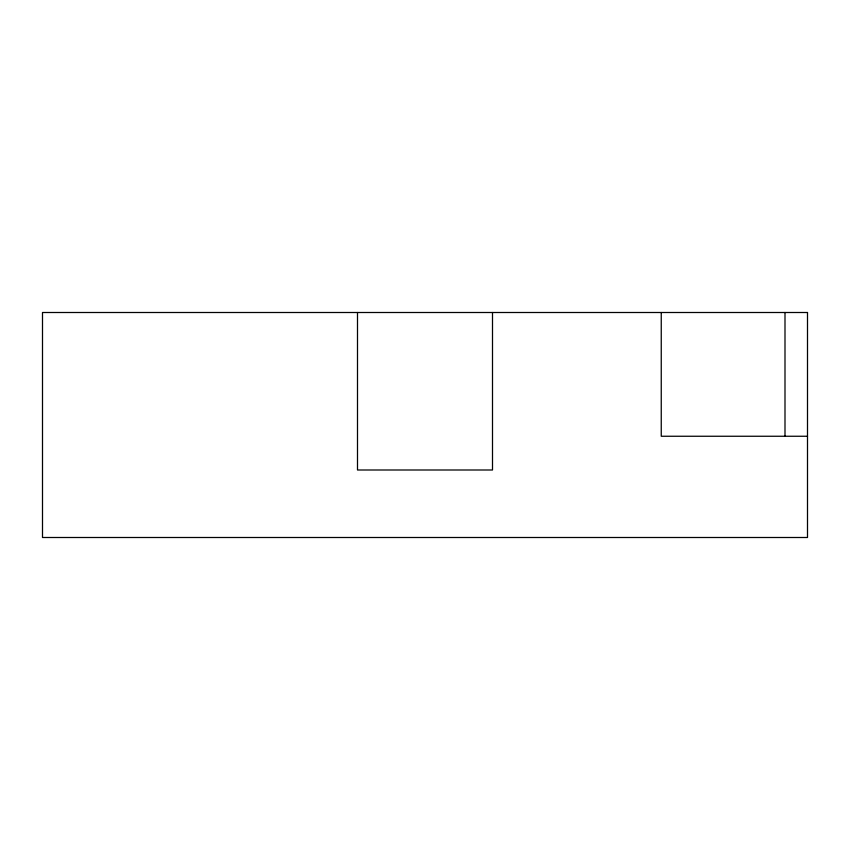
<?xml version="1.0" encoding="UTF-8"?>
<svg xmlns="http://www.w3.org/2000/svg" width="850" height="850" viewBox="0 0 850 850"><rect width="100%" height="100%" fill="white"/><g stroke="black" fill="none" stroke-linecap="round" stroke-linejoin="round"><path stroke-width="1.27" d="M807.5 436.252L661.247 436.252L661.247 312.502M784.996 312.502L784.996 436.422M492.501 312.502L492.501 469.997L357.499 469.997L357.499 312.502M807.5 312.502L42.5 312.502L42.5 537.497L807.5 537.497L807.5 312.502"/></g></svg>
